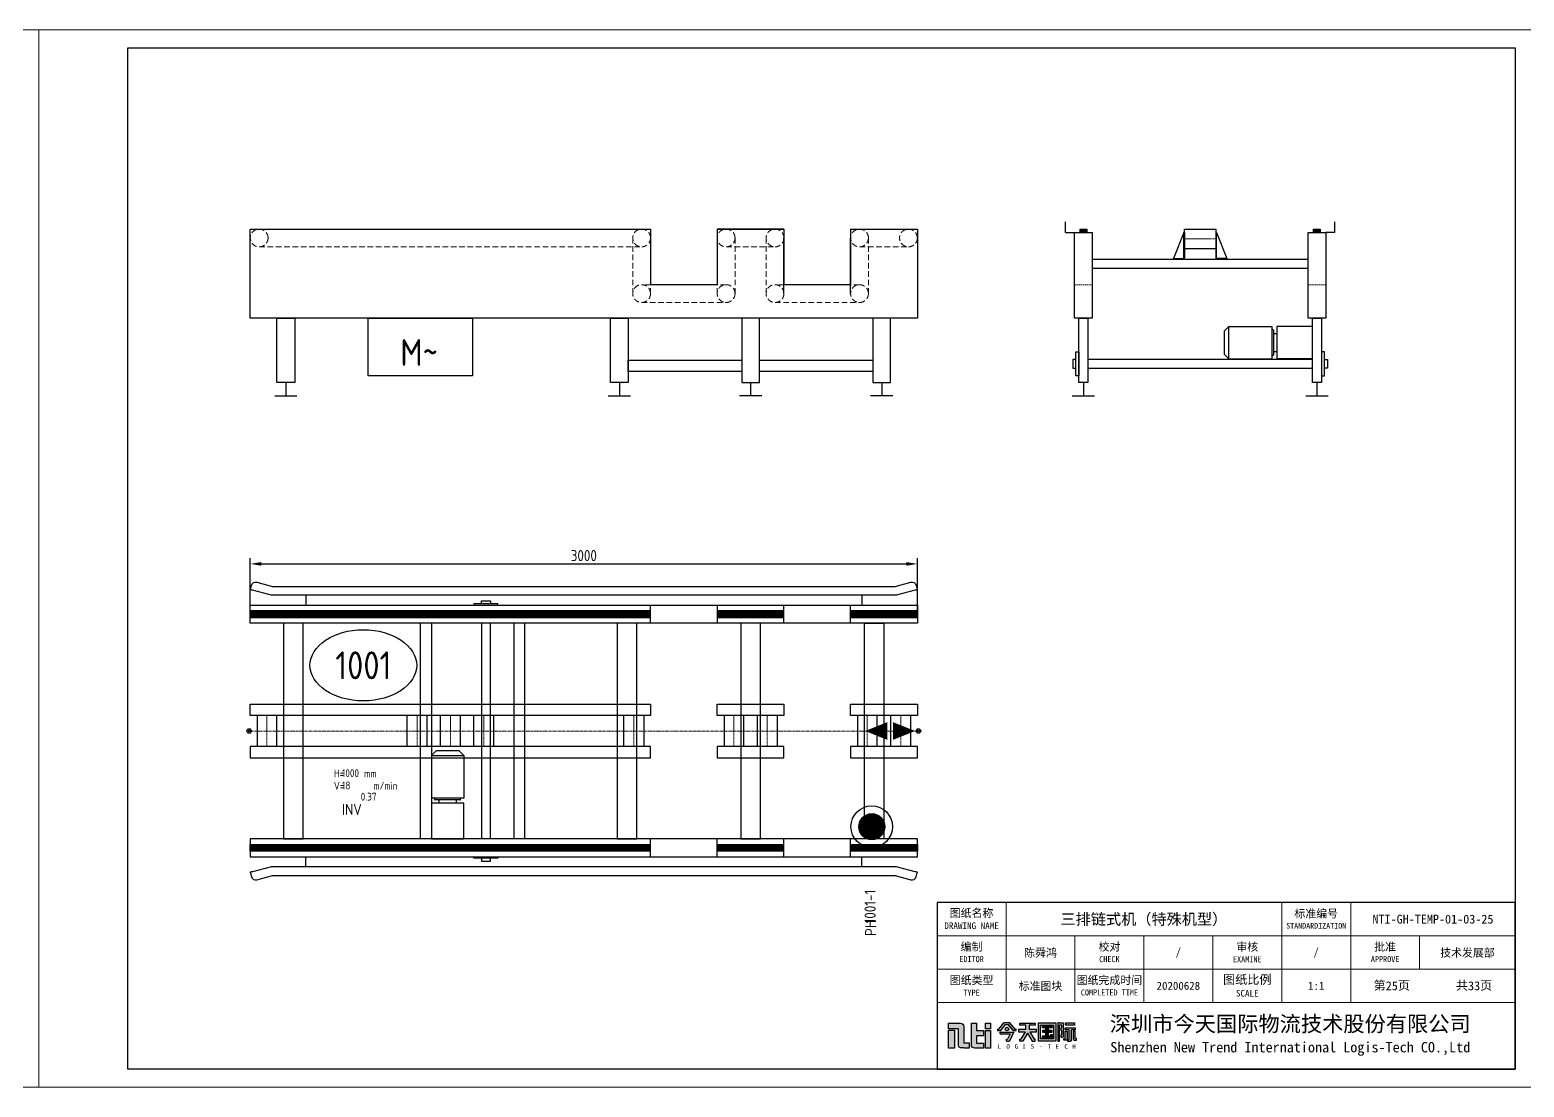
# Model space of a CAD drawing. Header units: millimetres. Extents: x 13310 to 204601, y -25828 to 2684.
# Drawn here: x 144081 to 150801, y -16324 to -11572 of the extents above; entities that cross this region are included whole.
import ezdxf
from ezdxf.enums import TextEntityAlignment as Align

# ---------------------------------------------------------------- set-up
doc = ezdxf.new("R2010")
doc.units = ezdxf.units.MM
for name, pattern in [('CENTER', [2, 1.25, -0.25, 0.25, -0.25]), ('CENTERX2', [20.32, 12.7, -2.54, 2.54, -2.54]), ('DASHED', [0.75, 0.5, -0.25]), ('DASHED2', [9.525, 6.35, -3.175])]:
    doc.linetypes.add(name, pattern=pattern)
for name, color, linetype, lineweight in [('NTI-中心线层', 1, 'CENTER', 5), ('NTI-标注层', 3, 'Continuous', 9), ('NTI-细实线', 7, 'Continuous', 9), ('NTI-虚线层', 5, 'DASHED2', 9)]:
    doc.layers.add(name, color=color, linetype=linetype, lineweight=lineweight)
for name, color, linetype in [('NTI-功率', 6, 'Continuous'), ('NTI-电气控制', 1, 'Continuous'), ('NTI-粗实线', 7, 'Continuous'), ('NTI-编号层', 6, 'Continuous')]:
    doc.layers.add(name, color=color, linetype=linetype)
doc.layers.add('NTI-输送设备', color=7, linetype='Continuous', plot=False)
doc.styles.add('NTI标准图块应用文字样式', font='gbenor.shx', dxfattribs={"height": 3.5})
doc.styles.get("Standard").update_dxf_attribs({"font": 'gbenor.shx'})
doc.styles.add('标题栏', font='')
doc.styles.get('标题栏').set_extended_font_data('SimSun')
doc.dimstyles.new('ISO-25', dxfattribs={"dimtxt": 2.5, "dimasz": 2.5, "dimexe": 1.25, "dimexo": 0.625, "dimtad": 1, "dimtxsty": 'Standard', "dimcen": 2.5, "dimadec": 0, "dimazin": 0, "dimtfac": 1, "dimtmove": 0, "dimatfit": 3, "dimfxl": 1, "dimarcsym": 0})

# ---------------------------------------------------------------- blocks, each defined once
blk = doc.blocks.new('图块标准图框标题栏')
h = blk.add_hatch(color=1)
h.dxf.hatch_style = 1
h.paths.add_polyline_path([(-126.08, 8.76), (-127.42, 8.76), (-127.42, 4.73), (-126.08, 4.73)])
h.paths.add_polyline_path([(-124, 9.62, 0.414214), (-124.75, 10.37), (-125.22, 10.37), (-127.41, 10.37), (-127.41, 9.11), (-125.22, 9.11), (-125.22, 5.54, 0.414214), (-124.47, 4.79), (-124, 4.79), (-122.69, 4.79), (-122.69, 5.9), (-124, 5.9)])
h.paths.add_polyline_path([(-121.17, 8.75), (-121.17, 10.37), (-122.3, 10.37), (-122.3, 5.5, 0.414214), (-121.55, 4.75), (-121.17, 4.75), (-119.6, 4.75), (-119.6, 5.89), (-121.17, 5.89), (-121.17, 7.51), (-119.6, 7.51), (-119.6, 8.75)])
h.paths.add_polyline_path([(-117.97, 8.75), (-119.09, 8.75), (-119.09, 4.75), (-117.97, 4.75)])
h.paths.add_polyline_path([(-117.97, 10.37), (-119.09, 10.37), (-119.09, 9.13), (-117.97, 9.13)])
h = blk.add_hatch(color=256)
h.dxf.hatch_style = 1
h.paths.add_polyline_path([(-113.64, 10.45), (-114.96, 10.45), (-116.14, 9.05), (-116.4, 9.05), (-116.4, 8.75), (-115.7, 8.75), (-114.6, 10.05), (-114, 10.05), (-112.9, 8.75), (-112.2, 8.75), (-112.2, 9.05), (-112.45, 9.05)])
h.paths.add_polyline_path([(-113.88, 9.05, 1), (-114.66, 9.05, 1)])
h.paths.add_polyline_path([(-112.8, 8.25), (-112.8, 8.35), (-115.8, 8.35), (-115.8, 7.95), (-113.6, 7.95), (-114.2, 6.75), (-114.4, 6.75), (-114.4, 6.35), (-113.75, 6.35)])
h.paths.add_polyline_path([(-107.63, 8.95), (-109.33, 8.95), (-109.33, 9.95), (-107.93, 9.95), (-107.93, 10.35), (-111.43, 10.35), (-111.43, 9.95), (-110.03, 9.95), (-110.03, 8.95), (-111.73, 8.95), (-111.73, 8.45), (-110.19, 8.45), (-111.19, 6.75), (-111.43, 6.75), (-111.43, 6.35), (-110.73, 6.35), (-109.68, 8.14), (-108.63, 6.35), (-107.93, 6.35), (-107.93, 6.75), (-108.16, 6.75), (-109.16, 8.45), (-107.63, 8.45)])
h.paths.add_polyline_path([(-103.33, 10.45), (-107.23, 10.45), (-107.23, 6.35), (-103.33, 6.35)])
h.paths.add_polyline_path([(-106.73, 9.95), (-103.83, 9.95), (-103.83, 6.85), (-106.73, 6.85)], flags=16)
h.paths.add_polyline_path([(-106.33, 8.75), (-105.53, 8.75), (-105.53, 9.35), (-106.33, 9.35), (-106.33, 9.65), (-104.13, 9.65), (-104.13, 9.35), (-105.03, 9.35), (-105.03, 8.75), (-104.13, 8.75), (-104.13, 8.35), (-105.03, 8.35), (-105.03, 7.55), (-104.43, 7.55), (-104.43, 7.85), (-104.13, 7.85), (-104.13, 7.55), (-104.13, 7.15), (-106.33, 7.15), (-106.33, 7.55), (-105.53, 7.55), (-105.53, 8.35), (-106.33, 8.35)], flags=0)
h.paths.add_polyline_path([(-101.57, 8.95), (-101.67, 9.05), (-101.67, 9.15), (-101.57, 9.25), (-101.57, 9.95), (-101.57, 10.45), (-102.47, 10.45), (-102.87, 10.45), (-102.87, 6.35), (-102.47, 6.35), (-102.47, 9.95), (-101.97, 9.95), (-101.97, 9.45), (-102.07, 9.45), (-102.07, 8.75), (-101.97, 8.65), (-101.97, 7.85), (-102.07, 7.75), (-102.07, 7.25), (-101.97, 7.25), (-101.82, 7.25, 0.414214), (-101.57, 7.5)])
h.paths.add_polyline_path([(-98.97, 9.35), (-101.17, 9.35), (-101.17, 8.85), (-100.37, 8.85), (-100.37, 6.65), (-100.67, 6.65), (-100.67, 6.35), (-100.37, 6.35), (-100.07, 6.35), (-100.02, 6.35, 0.414214), (-99.77, 6.6), (-99.77, 8.85), (-98.97, 8.85)])
h.paths.add_polyline_path([(-99.07, 10.45), (-101.07, 10.45), (-101.07, 9.95), (-99.07, 9.95)])
h.paths.add_polyline_path([(-100.77, 8.55), (-101.17, 8.55), (-101.17, 6.95), (-101.47, 6.95), (-101.47, 6.55), (-101.17, 6.55), (-101.02, 6.55, 0.414214), (-100.77, 6.8)])
h.paths.add_polyline_path([(-98.97, 8.55), (-99.37, 8.55), (-99.37, 6.8, 0.414214), (-99.12, 6.55), (-98.97, 6.55), (-98.67, 6.55), (-98.67, 6.95), (-98.97, 6.95)])
h = blk.add_hatch(color=256)
h.dxf.hatch_style = 1
h.paths.add_polyline_path([(-105.03, 8.75), (-105.03, 9.35), (-104.13, 9.35), (-104.13, 9.65), (-106.33, 9.65), (-106.33, 9.35), (-105.53, 9.35), (-105.53, 8.75), (-106.33, 8.75), (-106.33, 8.35), (-105.53, 8.35), (-105.53, 7.55), (-106.33, 7.55), (-106.33, 7.15), (-104.13, 7.15), (-104.13, 7.55), (-104.13, 7.85), (-104.43, 7.85), (-104.43, 7.55), (-105.03, 7.55), (-105.03, 8.35), (-104.13, 8.35), (-104.13, 8.75)])
for p, q in [((-116.14, 9.05), (-114.96, 10.45)), ((-113.64, 10.45), (-114.96, 10.45)), ((-112.45, 9.05), (-113.64, 10.45)), ((-116.4, 9.05), (-116.4, 8.75)), ((-116.4, 9.05), (-116.14, 9.05)), ((-116.4, 8.75), (-115.7, 8.75)), ((-115.8, 7.95), (-113.6, 7.95)), ((-115.7, 8.75), (-114.6, 10.05)), ((-114.6, 10.05), (-114, 10.05)), ((-114.6, 10.05), (-114, 10.05)), ((-114.4, 6.35), (-114.4, 6.75)), ((-114.4, 6.75), (-114.2, 6.75)), ((-113.6, 7.95), (-114.2, 6.75)), ((-114, 10.05), (-112.9, 8.75)), ((-112.9, 8.75), (-114, 10.05)), ((-112.8, 8.25), (-113.75, 6.35)), ((-112.9, 8.75), (-112.2, 8.75)), ((-112.2, 8.75), (-112.9, 8.75)), ((-112.2, 9.05), (-112.45, 9.05)), ((-112.2, 8.75), (-112.2, 9.05)), ((-111.43, 6.75), (-111.19, 6.75)), ((-111.43, 6.35), (-111.43, 6.75)), ((-110.19, 8.45), (-111.19, 6.75)), ((-109.68, 8.14), (-110.73, 6.35)), ((-109.68, 8.14), (-108.63, 6.35)), ((-109.16, 8.45), (-108.16, 6.75)), ((-107.93, 6.75), (-108.16, 6.75)), ((-107.93, 6.35), (-107.93, 6.75)), ((-102.07, 7.25), (-101.97, 7.25)), ((-101.57, 9.25), (-101.67, 9.15)), ((-101.67, 9.15), (-101.67, 9.05)), ((-101.57, 8.95), (-101.67, 9.05)), ((-110.73, 6.35), (-111.43, 6.35)), ((-108.63, 6.35), (-107.93, 6.35))]:
    blk.add_line(p, q)
at = {"color": 7, "linetype": 'Continuous'}
for p, q in [((-115.8, 7.95), (-115.8, 8.35)), ((-115.8, 8.35), (-112.8, 8.35)), ((-112.8, 8.35), (-112.8, 8.25)), ((-99.77, 6.6), (-99.77, 8.65))]:
    blk.add_line(p, q, dxfattribs=at)
at = {"color": 1}
for points in [[(-125.22, 9.11), (-127.41, 9.11), (-127.41, 10.37), (-125.22, 10.37)], [(-121.17, 8.75), (-119.6, 8.75), (-119.6, 7.51), (-121.17, 7.51)], [(-121.17, 7.51), (-121.17, 5.89)], [(-124, 4.79), (-122.69, 4.79), (-122.69, 5.9), (-124, 5.9)], [(-121.17, 5.89), (-119.6, 5.89), (-119.6, 4.75), (-121.17, 4.75)]]:
    blk.add_lwpolyline(points, dxfattribs=at)
for points in [[(-125.22, 10.37), (-124.75, 10.37, -0.414214), (-124, 9.62), (-124, 5.9)], [(-121.17, 4.75), (-121.55, 4.75, -0.414214), (-122.3, 5.5), (-122.3, 10.37), (-121.17, 10.37), (-121.17, 8.75)], [(-124, 4.79), (-124.47, 4.79, -0.414214), (-125.22, 5.54), (-125.22, 9.11)]]:
    blk.add_lwpolyline(points, format="xyb", dxfattribs=at)
for points in [[(-119.09, 10.37), (-117.97, 10.37), (-117.97, 9.13), (-119.09, 9.13)], [(-127.42, 8.76), (-126.08, 8.76), (-126.08, 4.73), (-127.42, 4.73)], [(-119.09, 8.75), (-117.97, 8.75), (-117.97, 4.75), (-119.09, 4.75)]]:
    blk.add_lwpolyline(points, close=True, dxfattribs=at)
for points in [[(-110.03, 9.95), (-111.43, 9.95), (-111.43, 10.35), (-107.93, 10.35), (-107.93, 9.95), (-109.33, 9.95)], [(-102.47, 10.45), (-102.87, 10.45), (-102.87, 6.35), (-102.47, 6.35), (-102.47, 9.95)], [(-102.47, 10.45), (-101.57, 10.45), (-101.57, 9.95)], [(-110.03, 8.95), (-111.73, 8.95), (-111.73, 8.45), (-110.19, 8.45)], [(-110.03, 8.95), (-110.03, 9.95)], [(-109.33, 9.95), (-109.33, 8.95)], [(-109.16, 8.45), (-107.63, 8.45), (-107.63, 8.95), (-109.33, 8.95)], [(-105.53, 9.35), (-106.33, 9.35), (-106.33, 9.65), (-104.13, 9.65), (-104.13, 9.35), (-105.03, 9.35)], [(-105.53, 8.75), (-106.33, 8.75), (-106.33, 8.35), (-105.53, 8.35)], [(-104.13, 7.55), (-104.13, 7.15), (-106.33, 7.15), (-106.33, 7.55), (-105.53, 7.55)], [(-105.53, 8.75), (-105.53, 9.35)], [(-105.53, 7.55), (-105.53, 8.35)], [(-105.03, 9.35), (-105.03, 8.75)], [(-105.03, 8.35), (-104.13, 8.35), (-104.13, 8.75), (-105.03, 8.75)], [(-105.03, 8.35), (-105.03, 7.55)], [(-105.03, 7.55), (-104.43, 7.55)], [(-104.43, 7.55), (-104.43, 7.85), (-104.13, 7.85), (-104.13, 7.55)], [(-101.97, 9.95), (-102.47, 9.95)], [(-101.57, 9.25), (-101.57, 9.95)], [(-101.17, 6.55), (-101.47, 6.55), (-101.47, 6.95), (-101.17, 6.95)], [(-100.37, 8.85), (-101.17, 8.85), (-101.17, 9.35), (-98.97, 9.35), (-98.97, 8.85), (-99.77, 8.85)], [(-100.37, 8.85), (-100.37, 6.65)], [(-98.97, 6.55), (-98.67, 6.55), (-98.67, 6.95), (-98.97, 6.95)], [(-100.37, 6.35), (-100.67, 6.35), (-100.67, 6.65), (-100.37, 6.65)]]:
    blk.add_lwpolyline(points)
for points in [[(-107.23, 10.45), (-103.33, 10.45), (-103.33, 6.35), (-107.23, 6.35)], [(-101.07, 10.45), (-99.07, 10.45), (-99.07, 9.95), (-101.07, 9.95)], [(-106.73, 9.95), (-103.83, 9.95), (-103.83, 6.85), (-106.73, 6.85)]]:
    blk.add_lwpolyline(points, close=True)
at = {"color": 7, "linetype": 'Continuous'}
for points in [[(-104.13, 9.55), (-104.13, 9.65), (-106.33, 9.65)], [(-102.07, 7.25), (-102.07, 7.75), (-101.97, 7.85), (-101.97, 8.65), (-102.07, 8.75), (-102.07, 9.45), (-101.97, 9.45), (-101.97, 9.95)], [(-114.4, 6.35), (-113.75, 6.35)], [(-100.67, 6.35), (-100.67, 6.55)], [(-100.67, 6.35), (-100.07, 6.35)], [(-100.02, 6.35), (-100.07, 6.35)]]:
    blk.add_lwpolyline(points, dxfattribs=at)
for points in [[(-101.97, 7.25), (-101.82, 7.25, 0.414214), (-101.57, 7.5), (-101.57, 8.95)], [(-101.17, 6.95), (-101.17, 8.55), (-100.77, 8.55), (-100.77, 6.8, -0.414214), (-101.02, 6.55), (-101.17, 6.55)], [(-100.37, 6.35), (-100.02, 6.35, 0.414214), (-99.77, 6.6), (-99.77, 8.85)], [(-98.97, 6.95), (-98.97, 8.55), (-99.37, 8.55), (-99.37, 6.8, 0.414214), (-99.12, 6.55), (-98.97, 6.55)]]:
    blk.add_lwpolyline(points, format="xyb")
blk.add_circle((-114.27, 9.05), 0.388, dxfattribs=at)
at = {"layer": 'NTI-粗实线'}
blk.add_lwpolyline([(-130, 0), (0, 0), (0, 37.5), (-130, 37.5)], close=True, dxfattribs=at)
at = {"layer": 'NTI-细实线'}
for p, q in [((-114.5, 37.5), (-114.5, 15)), ((-52.5, 22.5), (-52.5, 37.5)), ((-37, 22.5), (-37, 37.5)), ((0, 30), (-130, 30)), ((-99, 30), (-99, 15)), ((-83.5, 30), (-83.5, 15)), ((-68, 30), (-68, 15)), ((-21.5, 30), (-21.5, 22.5)), ((0, 22.5), (-130, 22.5)), ((-52.5, 22.5), (-52.5, 15)), ((-37, 22.5), (-37, 15)), ((0, 15), (-130, 15))]:
    blk.add_line(p, q, dxfattribs=at)
at = {"style": '标题栏'}
blk.add_attdef('图纸名称', text='', height=2.5, dxfattribs=at).set_placement((-83.5, 33.75), align=Align.MIDDLE_CENTER)
for tag, height, p in [('标准编号', 2, (-18.5, 33.75)), ('编制人员', 1.8, (-106.75, 26.25)), ('校对人员', 1.8, (-75.75, 26.25)), ('审核人员', 1.8, (-44.75, 26.25)), ('批准', 1.8, (-10.75, 26.25)), ('图纸类型', 1.8, (-106.75, 18.75)), ('图纸完成时间', 1.8, (-75.75, 18.75)), ('图纸比例', 1.8, (-44.75, 18.75)), ('N', 2, (-27.75, 18.75)), ('N', 2, (-9.25, 18.75))]:
    blk.add_attdef(tag, text='', height=height, dxfattribs=at).set_placement(p, align=Align.MIDDLE)
at = {"layer": 'NTI-细实线', "color": 7, "style": '标题栏'}
for s, p in [('L', (-116.36, 4.64)), ('O', (-114.42, 4.64)), ('G', (-112.54, 4.64)), ('I', (-110.82, 4.64)), ('S', (-108.97, 4.64)), ('-', (-107.13, 4.64)), ('T', (-105.13, 4.64)), ('E', (-103.36, 4.64)), ('C', (-101.38, 4.64)), ('H', (-99.62, 4.64))]:
    blk.add_text(s, height=1, dxfattribs=at).set_placement(p)
at = {"layer": 'NTI-细实线', "attachment_point": 5, "style": '标题栏'}
for s, insert, char_height, width in [('图纸名称\\P{\\H0.83333x;DRAWING NAME}', (-122.25, 33.75), 1.8, 15.1979), ('标准编号\\P{\\H0.7x;STANDARDIZATION}', (-44.75, 33.75), 1.8, 15.1979), ('编制\\P{\\H0.75x;EDITOR}', (-122.25, 26.25), 1.8, 14.4665), ('校对\\P{\\H0.75x;CHECK}', (-91.25, 26.25), 1.8, 14.4665), ('审核\\P{\\H0.75x;EXAMINE}', (-60.25, 26.25), 1.8, 14.4665), ('批准\\P{\\H0.75x;APPROVE}', (-29.25, 26.25), 1.8, 14.4665), ('图纸类型\\P{\\H0.75x;TYPE}', (-122.25, 18.75), 1.8, 14.4665), ('图纸完成时间\\P{\\H0.75x;COMPLETED TIME}', (-91.25, 18.75), 1.8, 17.2878), ('图纸比例\\P{\\H0.75x;SCALE}', (-60.25, 18.75), 2, 14.4665), ('第  页', (-27.75, 18.75), 2, 24.25), ('共  页', (-9.25, 18.75), 2, 24.25), ('深圳市今天国际物流技术股份有限公司\\P{\\H0.66667x;Shenzhen New Trend International Logis-Tech CO.,Ltd}', (-50.58, 7.5), 3.5, 116.0664)]:
    blk.add_mtext(s, dxfattribs=dict(at, insert=insert, char_height=char_height, width=width))
blk = doc.blocks.new('*U213')
at = {"layer": 'NTI-输送设备'}
for p, q in [((1640, 750), (1640, 500)), ((1940, 750), (1940, 500)), ((2240, 750), (2240, 500)), ((2540, 750), (2540, 500)), ((2240, 460), (2240, 710)), ((2540, 460), (2540, 710)), ((1940, 500), (1640, 500)), ((2540, 500), (2240, 500)), ((-50, 0), (50, 0)), ((0, 60), (0, 0)), ((1450, 0), (1550, 0)), ((1500, 60), (1500, 0)), ((2140, 0), (2040, 0)), ((2090, 60), (2090, 0)), ((2730, 0), (2630, 0)), ((2680, 60), (2680, 0))]:
    blk.add_line(p, q, dxfattribs=at)
at = {"layer": 'NTI-输送设备', "linetype": 'DASHED', "lineweight": 9, "ltscale": 50}
for p, q in [((1560, 710), (1560, 460)), ((1640, 460), (1640, 710)), ((1940, 710), (1940, 460)), ((2020, 460), (2020, 710)), ((2160, 710), (2160, 460)), ((2620, 710), (2620, 460)), ((-120, 670), (1600, 670)), ((1980, 670), (2200, 670)), ((2580, 670), (2800, 670)), ((1980, 500), (1600, 500)), ((2580, 500), (2200, 500)), ((1600, 420), (1980, 420)), ((2200, 420), (2580, 420))]:
    blk.add_line(p, q, dxfattribs=at)
at = {"layer": 'NTI-输送设备'}
for points in [[(2540, 750), (2840, 750), (2840, 350), (-160, 350), (-160, 750), (1640, 750)], [(1940, 750), (2240, 750)], [(2240, 750), (1940, 750)]]:
    blk.add_lwpolyline(points, dxfattribs=at)
for points in [[(-40, 350), (40, 350), (40, 60), (-40, 60)], [(370, 350), (840, 350), (840, 90), (370, 90)], [(1460, 350), (1540, 350), (1540, 60), (1460, 60)], [(2130, 350), (2050, 350), (2050, 60), (2130, 60)], [(2720, 350), (2640, 350), (2640, 60), (2720, 60)], [(1540, 160), (2050, 160), (2050, 110), (1540, 110)], [(2130, 160), (2640, 160), (2640, 110), (2130, 110)]]:
    blk.add_lwpolyline(points, close=True, dxfattribs=at)
at = {"layer": 'NTI-输送设备', "linetype": 'DASHED', "lineweight": 9, "ltscale": 50}
for centre in [(-120, 710), (1600, 710), (1980, 710), (2200, 710), (2580, 710), (2800, 710), (1600, 460), (1980, 460), (2200, 460), (2580, 460)]:
    blk.add_circle(centre, 40, dxfattribs=at)
at = {"layer": 'NTI-输送设备', "color": 7, "ltscale": 4, "insert": (599.7, 195.3), "char_height": 120, "width": 1664.999, "attachment_point": 5}
blk.add_mtext('M~', dxfattribs=at)
blk = doc.blocks.new('*U214')
at = {"layer": 'NTI-中心线层', "color": 1}
blk.add_line((70, 365.5), (-70, 365.5), dxfattribs=at)
at = {"layer": 'NTI-虚线层'}
for p, q in [((-565, 160), (-485, 160)), ((485, 160), (565, 160))]:
    blk.add_line(p, q, dxfattribs=at)
at = {"layer": 'NTI-输送设备'}
for p, q in [((-605, 394), (-605, 442)), ((605, 394), (605, 442)), ((-605, 394), (-565, 394)), ((-74, 395), (-120, 278)), ((-74, 395), (-70, 395)), ((-74, 281), (-74, 395)), ((-70, 395), (-70, 281)), ((74, 395), (70, 395)), ((70, 395), (70, 281)), ((74, 281), (74, 395)), ((74, 395), (120, 278)), ((605, 394), (565, 394)), ((-485, 274), (485, 274)), ((-120, 274), (-120, 278)), ((-120, 278), (-77, 278)), ((-77, 274), (-120, 274)), ((120, 278), (77, 278)), ((77, 274), (120, 274)), ((120, 274), (120, 278)), ((-485, 234), (485, 234)), ((-525, -280), (-525, -340)), ((525, -280), (525, -340)), ((-575, -340), (-475, -340)), ((475, -340), (575, -340))]:
    blk.add_line(p, q, dxfattribs=at)
at = {"layer": 'NTI-输送设备', "color": 2}
for p, q in [((129.5, -28), (108.5, -49)), ((108.5, -49), (108.5, -152)), ((129.5, -173), (129.5, -28)), ((129.5, -28), (321.8, -28)), ((321.8, -28), (321.8, -173)), ((326.8, -42), (321.8, -42)), ((329.8, -45), (329.8, -156)), ((344.8, -60.5), (332.8, -60.5)), ((345, -28), (345, -173)), ((505, -28), (345, -28)), ((505, -173), (505, -28)), ((108.5, -152), (129.5, -173)), ((129.5, -173), (321.8, -173)), ((321.8, -159), (326.8, -159)), ((332.8, -140.5), (344.8, -140.5)), ((505, -173), (345, -173))]:
    blk.add_line(p, q, dxfattribs=at)
at = {"layer": 'NTI-输送设备', "const_width": 16}
for points in [[(-540, 402), (-510, 402)], [(510, 402), (540, 402)]]:
    blk.add_lwpolyline(points, dxfattribs=at)
at = {"layer": 'NTI-输送设备'}
for points in [[(-540, 410), (-510, 410), (-510, 394), (-540, 394)], [(-70, 410), (70, 410), (70, 321), (-70, 321)], [(510, 410), (540, 410), (540, 394), (510, 394)], [(-565, 394), (-485, 394), (-485, 10), (-565, 10)], [(485, 394), (565, 394), (565, 10), (485, 10)], [(-545, 10), (-505, 10), (-505, -280), (-545, -280)], [(505, 10), (545, 10), (545, -280), (505, -280)], [(-572, -176), (-572, -216), (-559, -216), (-559, -176)], [(-545, -142), (-545, -250), (-559, -250), (-559, -142)], [(545, -142), (545, -250), (559, -250), (559, -142)], [(572, -176), (572, -216), (559, -216), (559, -176)]]:
    blk.add_lwpolyline(points, close=True, dxfattribs=at)
blk.add_lwpolyline([(-505, -216), (505, -216), (505, -176), (-505, -176)], dxfattribs=at)
for centre, radius, start, end in [((-77, 281), 7, 270, 0), ((-77, 281), 3, 270, 0), ((77, 281), 7, 180, 270), ((77, 281), 3, 180, 270)]:
    blk.add_arc(centre, radius, start, end, dxfattribs=at)
at = {"layer": 'NTI-输送设备', "color": 2}
for centre, start, end in [((326.8, -45), 0, 90), ((332.8, -57.5), 180, 270), ((326.8, -156), 270, 0), ((332.8, -143.5), 90, 180)]:
    blk.add_arc(centre, 3, start, end, dxfattribs=at)
blk = doc.blocks.new('NTI-物流方向示意')
at = {"layer": 'NTI-标注层'}
blk.add_lwpolyline([(0, 0, 0, 80, 0), (-100, 0, 50, 50, 0)], format="xyseb", dxfattribs=at)
blk = doc.blocks.new('*D365')
at = {"layer": 'Defpoints', "color": 0, "lineweight": -3, "transparency": 16777216}
for p in [(3005, 751.2), (5, 525), (3005, 525)]:
    blk.add_point(p, dxfattribs=at)
at = {"layer": 'NTI-标注层', "color": 0, "lineweight": -2, "transparency": 16777216}
for p, q in [((5, 537.5), (5, 776.2)), ((55, 751.2), (2955, 751.2)), ((3005, 537.5), (3005, 776.2))]:
    blk.add_line(p, q, dxfattribs=at)
at = {"layer": 'NTI-标注层', "color": 0, "lineweight": -3, "transparency": 16777216}
for points in [[(55, 759.5), (55, 742.9), (5, 751.2)], [(2955, 759.5), (2955, 742.9), (3005, 751.2)]]:
    blk.add_solid(points, dxfattribs=at)
at = {"layer": 'NTI-标注层', "color": 0, "transparency": 16777216, "insert": (1505, 788.7), "char_height": 50, "attachment_point": 5}
blk.add_mtext('3000', dxfattribs=at)
blk = doc.blocks.new('*U364')
at = {"layer": 'NTI-电气控制'}
h = blk.add_hatch(dxfattribs=at)
h.set_pattern_fill('ANSI37', color=1, scale=3, style=0)
h.set_pattern_definition([(45, (-77808.3434, -136493.9207), (-3.36759605, 3.36759605), []), (135, (-77808.3434, -136493.9207), (-3.36759605, -3.36759605), [])])
h.paths.add_polyline_path([(2741.765, -430.065, 1), (2858.235, -430.065, 1)])
at = {"layer": 'NTI-中心线层', "color": 1}
for p, q in [((80, 70), (80, -70)), ((755, 70), (755, -70)), ((905, 70), (905, -70)), ((1055, 70), (1055, -70)), ((1730, 70), (1730, -70)), ((2180, 70), (2180, -70)), ((2330, 70), (2330, -70)), ((2780, 70), (2780, -70)), ((2930, 70), (2930, -70))]:
    blk.add_line(p, q, dxfattribs=at)
at = {"layer": 'NTI-中心线层', "linetype": 'CENTERX2', "lineweight": 0}
blk.add_line((5, 0), (3005, 0), dxfattribs=at)
at = {"layer": 'NTI-电气控制', "color": 5}
blk.add_circle((2800, -430.065), 93.414, dxfattribs=at)
at = {"layer": 'NTI-电气控制', "color": 1}
blk.add_circle((2800, -430.065), 58.235, dxfattribs=at)
at = {"layer": 'NTI-编号层', "ltscale": 10}
blk.add_ellipse((513.562, 295.193), major_axis=(240, 0), ratio=0.66666667, dxfattribs=at)
at = {"layer": 'NTI-输送设备'}
for p, q in [((255, 610), (255, 565)), ((2755, 610), (2755, 565)), ((1805, 485), (1805, 565)), ((2105, 565), (2105, 485)), ((2405, 485), (2405, 565)), ((2705, 485), (2705, 565)), ((6, -510), (6, -540)), ((7, -510), (7, -540)), ((8, -510), (8, -540)), ((1805, -565), (1805, -485)), ((2105, -565), (2105, -485)), ((2405, -565), (2405, -485)), ((2705, -565), (2705, -485)), ((255, -610), (255, -565)), ((2755, -610), (2755, -565))]:
    blk.add_line(p, q, dxfattribs=at)
at = {"layer": 'NTI-输送设备', "color": 5}
for p, q in [((-7.071, 7.071), (7.071, -7.071)), ((-7.071, -7.071), (7.071, 7.071)), ((3002.929, 7.071), (3017.071, -7.071)), ((3002.929, -7.071), (3017.071, 7.071))]:
    blk.add_line(p, q, dxfattribs=at)
at = {"layer": 'NTI-输送设备', "color": 2}
for p, q in [((841, -88.5), (820, -109.5)), ((820, -109.5), (965, -109.5)), ((820, -109.5), (965, -109.5)), ((944, -88.5), (841, -88.5)), ((944, -88.5), (841, -88.5)), ((965, -109.5), (944, -88.5)), ((965, -109.5), (944, -88.5)), ((965, -109.5), (965, -301.8)), ((965, -109.5), (965, -301.8)), ((965, -301.8), (820, -301.8)), ((965, -301.8), (820, -301.8)), ((965, -325), (820, -325)), ((965, -325), (820, -325)), ((834, -301.8), (834, -306.8)), ((834, -301.8), (834, -306.8)), ((948, -309.8), (837, -309.8)), ((948, -309.8), (837, -309.8)), ((852.5, -312.8), (852.5, -324.8)), ((852.5, -312.8), (852.5, -324.8)), ((932.5, -324.8), (932.5, -312.8)), ((932.5, -324.8), (932.5, -312.8)), ((951, -306.8), (951, -301.8)), ((951, -306.8), (951, -301.8)), ((965, -485), (965, -325)), ((965, -485), (965, -325)), ((820, -485), (965, -485)), ((820, -485), (965, -485))]:
    blk.add_line(p, q, dxfattribs=at)
at = {"layer": 'NTI-输送设备'}
for points in [[(104.701, 610, -0.06554346), (94.348, 611.363), (14.659, 632.716), (12.775, 633.22), (10.963, 633.706), (9.293, 634.153), (7.829, 634.546), (6.628, 634.868), (5.735, 635.107), (5.185, 635.254), (5, 635.304), (6.035, 639.167), (10.176, 654.622, -0.41421356), (34.671, 668.764), (104.701, 650), (2905.299, 650), (2975.329, 668.764, -0.41421356), (2999.824, 654.622), (3003.188, 642.065), (3003.34, 641.5), (3003.485, 640.956), (3003.62, 640.455), (3003.737, 640.016), (3003.834, 639.656), (3003.906, 639.388), (3003.95, 639.223), (3003.965, 639.167), (3005, 635.304), (3004.814, 635.254), (3004.265, 635.107), (3003.372, 634.868), (3002.171, 634.546), (3000.707, 634.153), (2999.037, 633.706), (2997.225, 633.22), (2995.341, 632.716), (2915.652, 611.363, -0.06554346), (2905.299, 610), (104.701, 610)], [(104.701, -610, 0.06554346), (94.348, -611.363), (14.659, -632.716), (12.775, -633.22), (10.963, -633.706), (9.293, -634.153), (7.829, -634.546), (6.628, -634.868), (5.735, -635.107), (5.185, -635.254), (5, -635.304), (6.035, -639.167), (10.176, -654.622, 0.41421356), (34.671, -668.764), (104.701, -650), (2905.299, -650), (2975.329, -668.764, 0.41421356), (2999.824, -654.622), (3003.188, -642.065), (3003.34, -641.5), (3003.485, -640.956), (3003.62, -640.455), (3003.737, -640.016), (3003.834, -639.656), (3003.906, -639.388), (3003.95, -639.223), (3003.965, -639.167), (3005, -635.304), (3004.814, -635.254), (3004.265, -635.107), (3003.372, -634.868), (3002.171, -634.546), (3000.707, -634.153), (2999.037, -633.706), (2997.225, -633.22), (2995.341, -632.716), (2915.652, -611.363, 0.06554346), (2905.299, -610), (104.701, -610)]]:
    blk.add_lwpolyline(points, format="xyb", dxfattribs=at)
at = {"layer": 'NTI-输送设备', "const_width": 30}
for points in [[(5, 525), (1805, 525)], [(2105, 525), (2405, 525)], [(2705, 525), (3005, 525)], [(5, -525), (1805, -525)], [(2105, -525), (2405, -525)], [(2705, -525), (3005, -525)]]:
    blk.add_lwpolyline(points, dxfattribs=at)
at = {"layer": 'NTI-输送设备'}
for points in [[(3005, 485), (5, 485), (5, 565), (3005, 565)], [(1805, 540), (5, 540), (5, 510), (1805, 510)], [(1119, 565), (1119, 572), (1011, 572), (1011, 565)], [(1119, 565), (1119, 572), (1011, 572), (1011, 565)], [(2105, 565), (2405, 565)], [(2405, 540), (2105, 540)], [(2705, 565), (3005, 565), (3005, 485), (2705, 485)], [(2705, 510), (3005, 510), (3005, 540), (2705, 540)], [(770, -485), (770, 485)], [(770, -485), (770, 485)], [(820, 485), (820, -485)], [(820, 485), (820, -485)], [(1045, 485), (1045, -485)], [(1045, 485), (1045, -485)], [(1085, -485), (1085, 485)], [(1085, -485), (1085, 485)], [(1190, 485), (1190, -485)], [(1190, 485), (1190, -485)], [(1240, -485), (1240, 485)], [(1240, -485), (1240, 485)], [(2105, 510), (2405, 510)], [(2405, 485), (2105, 485)], [(35.5, 70), (35.5, -70)], [(124.5, -70), (124.5, 70)], [(710.5, -70), (710.5, 70)], [(799.5, 70), (799.5, -70)], [(860.5, -70), (860.5, 70)], [(949.5, 70), (949.5, -70)], [(1010.5, -70), (1010.5, 70)], [(1099.5, 70), (1099.5, -70)], [(1685.5, -70), (1685.5, 70)], [(1774.5, 70), (1774.5, -70)], [(2135.5, 70), (2135.5, -70)], [(2224.5, -70), (2224.5, 70)], [(2285.5, -70), (2285.5, 70)], [(2374.5, 70), (2374.5, -70)], [(2735.5, 70), (2735.5, -70)], [(2824.5, -70), (2824.5, 70)], [(2885.5, -70), (2885.5, 70)], [(2974.5, 70), (2974.5, -70)], [(3005, -485), (5, -485), (5, -565), (3005, -565)], [(1805, -540), (5, -540), (5, -510), (1805, -510)], [(1805, -540), (5, -540), (5, -510), (1805, -510)], [(2405, -485), (2105, -485)], [(2105, -510), (2405, -510)], [(2105, -510), (2405, -510)], [(2705, -565), (3005, -565), (3005, -485), (2705, -485)], [(2705, -510), (3005, -510), (3005, -540), (2705, -540)], [(2705, -510), (3005, -510), (3005, -540), (2705, -540)], [(1119, -565), (1119, -572), (1011, -572), (1011, -565)], [(1119, -565), (1119, -572), (1011, -572), (1011, -565)], [(2405, -540), (2105, -540)], [(2405, -540), (2105, -540)], [(2105, -565), (2405, -565)]]:
    blk.add_lwpolyline(points, dxfattribs=at)
for points in [[(1045, 585), (1085, 585), (1085, 572), (1045, 572)], [(1045, 585), (1085, 585), (1085, 572), (1045, 572)], [(243, 485), (155, 485), (155, -485), (243, -485)], [(1743, 485), (1655, 485), (1655, -485), (1743, -485)], [(2299, 485), (2211, 485), (2211, -485), (2299, -485)], [(2767, 485), (2855, 485), (2855, -485), (2767, -485)], [(2767, 485), (2855, 485), (2855, -485), (2767, -485)], [(5, 120), (1805, 120), (1805, 70), (5, 70)], [(2105, 120), (2405, 120), (2405, 70), (2105, 70)], [(2705, 120), (3005, 120), (3005, 70), (2705, 70)], [(5, -120), (1805, -120), (1805, -70), (5, -70)], [(2105, -120), (2405, -120), (2405, -70), (2105, -70)], [(2705, -120), (3005, -120), (3005, -70), (2705, -70)], [(1045, -585), (1085, -585), (1085, -572), (1045, -572)], [(1045, -585), (1085, -585), (1085, -572), (1045, -572)]]:
    blk.add_lwpolyline(points, close=True, dxfattribs=at)
at = {"layer": 'NTI-输送设备', "color": 5}
for centre in [(0, 0), (3010, 0)]:
    blk.add_circle(centre, 10, dxfattribs=at)
at = {"layer": 'NTI-输送设备', "color": 2}
for centre, start, end in [((837, -306.8), 180, 270), ((837, -306.8), 180, 270), ((849.5, -312.8), 0, 90), ((849.5, -312.8), 0, 90), ((935.5, -312.8), 90, 180), ((935.5, -312.8), 90, 180), ((948, -306.8), 270, 0), ((948, -306.8), 270, 0)]:
    blk.add_arc(centre, 3, start, end, dxfattribs=at)
at = {"xscale": -1}
blk.add_blockref('NTI-物流方向示意', (2770, 0), dxfattribs=at)
blk.add_blockref('NTI-物流方向示意', (2995, 0))
at = {"layer": 'NTI-功率', "style": 'NTI标准图块应用文字样式'}
blk.add_attdef('005电机功率(KW)', text='', height=35, dxfattribs=at).set_placement((572.631, -295.17), align=Align.MIDDLE_RIGHT)
at = {"layer": 'NTI-标注层', "char_height": 35, "attachment_point": 7, "style": 'NTI标准图块应用文字样式'}
for s, insert in [('H=', (380.895, -208.515)), ('mm', (516.926, -208.515)), ('V=', (380.895, -263.932)), ('m/min', (558.429, -263.932))]:
    blk.add_mtext_dynamic_manual_height_columns(s, width=11.86881, gutter_width=17.5, heights=[0], dxfattribs=dict(at, insert=insert))
at = {"layer": 'NTI-标注层', "style": 'NTI标准图块应用文字样式'}
for tag, p in [('003输送高度(mm)', (417.79, -217.265)), ('004输送速度(m/min)', (417.79, -272.682))]:
    blk.add_attdef(tag, text='', height=35, dxfattribs=at).set_placement(p, align=Align.BOTTOM_LEFT)
for tag, flags, p in [('005额定载荷(kg)', 1, (675.175, -410.941)), ('011备注', 1, (675.175, -466.358)), ('012设计单位', 3, (685.915, -527.224))]:
    blk.add_attdef(tag, text='', height=35, dxfattribs=dict(at, flags=flags)).set_placement(p, align=Align.MIDDLE_RIGHT)
at = {"layer": 'NTI-电气控制', "color": 1, "insert": (2820.056, -921.155), "char_height": 50, "attachment_point": 7, "rotation": 90, "style": 'NTI标准图块应用文字样式'}
blk.add_mtext_dynamic_manual_height_columns('PH     ', width=378.69323, gutter_width=17.5, heights=[0], dxfattribs=at)
at = {"layer": 'NTI-电气控制', "style": 'NTI标准图块应用文字样式'}
blk.add_attdef('007控制方式', text='', height=50, dxfattribs=at).set_placement((417.79, -392.496), align=Align.BOTTOM_LEFT)
blk.add_attdef('1#光电编号', text='', height=50, rotation=90, dxfattribs=at).set_placement((2832.556, -865), align=Align.BOTTOM_LEFT)
at = {"layer": 'NTI-编号层', "style": 'NTI标准图块应用文字样式'}
blk.add_attdef('000设备编号', text='', height=125, dxfattribs=at).set_placement((513.562, 295.193), align=Align.MIDDLE)
at = {"layer": 'NTI-标注层'}
dim = blk.add_linear_dim(base=(3005, 751.208), p1=(5, 525), p2=(3005, 525), dimstyle='ISO-25', override={"dimscale": 20, "dimfxl": 2.5}, dxfattribs=at)
dim.commit()
dim.dimension.update_dxf_attribs({"geometry": '*D365', "text_midpoint": (1505, 788.708)})

msp = doc.modelspace()

# ---------------------------------------------------------------- linework, layer by layer
at = {"layer": 'NTI-粗实线'}
msp.add_lwpolyline([(144521.4, -16244.4), (144521.4, -11652.4), (150761.4, -11652.4), (150761.4, -16244.4)], close=True, dxfattribs=at)
at = {"layer": 'NTI-细实线'}
for points in [[(137401.4, -16324.4), (137401.4, -11572.4), (144121.4, -11572.4), (144121.4, -16324.4)], [(144121.4, -16324.4), (144121.4, -11572.4), (150841.4, -11572.4), (150841.4, -16324.4)]]:
    msp.add_lwpolyline(points, close=True, dxfattribs=at)

# ---------------------------------------------------------------- block references
for name, p in [('*U213', (145232.6, -13217.6)), ('*U214', (149344.5, -12877.6))]:
    msp.add_blockref(name, p)
msp.add_blockref('*U364', (145067.6, -14723.8)).add_auto_attribs({'000设备编号': '1001', '003输送高度(mm)': '1000', '004输送速度(m/min)': '18', '005电机功率(KW)': '0.37', '007控制方式': 'INV', '1#光电编号': '1001-1'})
ref = msp.add_blockref('图块标准图框标题栏', (150761.4, -16244.4), dxfattribs=dict(xscale=20, yscale=20, zscale=20))
ref.add_attrib('图纸名称', '三排链式机（特殊机型）', dxfattribs={"height": 50, "style": '标题栏'}).set_placement((149091.4, -15569.4), align=Align.MIDDLE_CENTER)
ref.add_attrib('标准编号', 'NTI-GH-TEMP-01-03-25', dxfattribs={"height": 40, "style": '标题栏'}).set_placement((150391.4, -15569.4), align=Align.MIDDLE)
ref.add_attrib('图纸类型', '标准图块', dxfattribs={"height": 36, "style": '标题栏'}).set_placement((148626.4, -15869.4), align=Align.MIDDLE)
ref.add_attrib('图纸比例', '1:1', dxfattribs={"height": 36, "style": '标题栏'}).set_placement((149866.4, -15869.4), align=Align.MIDDLE)
ref.add_attrib('图纸完成时间', '20200628', dxfattribs={"height": 36, "style": '标题栏'}).set_placement((149246.4, -15869.4), align=Align.MIDDLE)
ref.add_attrib('编制人员', '陈舜鸿', dxfattribs={"height": 36, "style": '标题栏'}).set_placement((148626.4, -15719.4), align=Align.MIDDLE)
ref.add_attrib('校对人员', '/', dxfattribs={"height": 36, "style": '标题栏'}).set_placement((149246.4, -15719.4), align=Align.MIDDLE)
ref.add_attrib('审核人员', '/', dxfattribs={"height": 36, "style": '标题栏'}).set_placement((149866.4, -15719.4), align=Align.MIDDLE)
ref.add_attrib('批准', '技术发展部', dxfattribs={"height": 36, "style": '标题栏'}).set_placement((150546.4, -15719.4), align=Align.MIDDLE)
ref.add_attrib('N', '33', dxfattribs={"height": 40, "style": '标题栏'}).set_placement((150576.4, -15869.4), align=Align.MIDDLE)
ref.add_attrib('N', '25', dxfattribs={"height": 40, "style": '标题栏'}).set_placement((150206.4, -15869.4), align=Align.MIDDLE)

doc.saveas('drawing.dxf')
